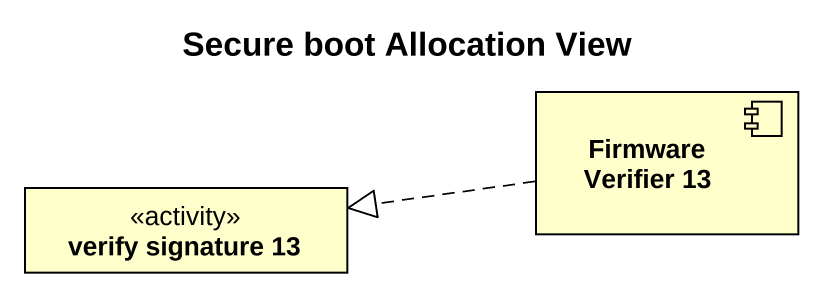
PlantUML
@startuml
title Secure boot Allocation View
allowmixing
hide circle
hide empty members
component "Firmware Verifier 13" as Firmware_Verifier_13
class "verify signature 13" as verify_signature_13 <<activity>>
Firmware_Verifier_13 .left.|> verify_signature_13
@enduml
